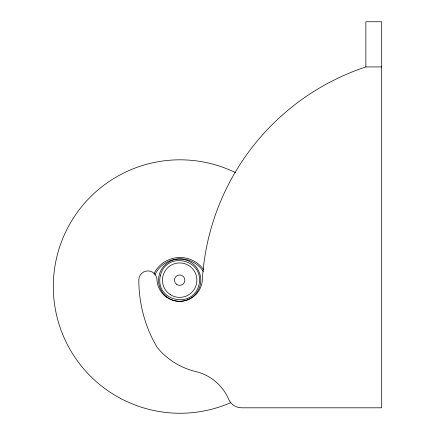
<?xml version="1.0" encoding="UTF-8"?>
<svg xmlns="http://www.w3.org/2000/svg" width="435" height="435" viewBox="0 0 435 435"><rect width="100%" height="100%" fill="white"/><g stroke="black" fill="none" stroke-linecap="round" stroke-linejoin="round"><path stroke-width="0.65" d="M365.857 66.925L365.857 21.75L381.696 21.75L381.696 407.807L242.029 407.807A14.089 14.089 0 0 1 228.69 399.286A48.1 48.1 0 0 0 195.598 371.485A70.606 70.606 0 0 1 156.975 347.173L152.756 339.425A133.822 133.822 0 0 1 138.825 279.977A9.075 9.075 0 0 1 147.9 270.902A9.075 9.075 0 0 1 156.975 279.977A22.723 22.723 0 0 0 179.655 301.368A22.723 22.723 0 0 0 202.34 279.977A239.201 239.201 0 0 1 365.857 66.925L381.696 66.925M154.806 275.012A27.72 27.72 0 0 1 203.341 271.554M153.968 273.68A29.053 29.053 0 0 1 203.819 269.874M230.708 402.674A126.715 126.715 0 0 1 53.331 283.816A126.715 126.715 0 0 1 235.639 172.679M160.276 275.844C154.768 301.248 193.26 309.812 199.04 284.468C204.548 259.07 166.056 250.506 160.276 275.844M166.812 296.92A21.119 21.119 0 0 0 200.6 282.902A21.119 21.119 0 0 0 171.559 260.652A21.119 21.119 0 0 0 166.812 296.92M176.86 284.544A5.198 5.198 0 0 0 184.853 280.39A5.198 5.198 0 0 0 177.257 275.545A5.198 5.198 0 0 0 176.86 284.544M170.389 294.68A17.226 17.226 0 0 0 196.87 280.923A17.226 17.226 0 0 0 171.711 264.871A17.226 17.226 0 0 0 170.389 294.68"/></g></svg>
